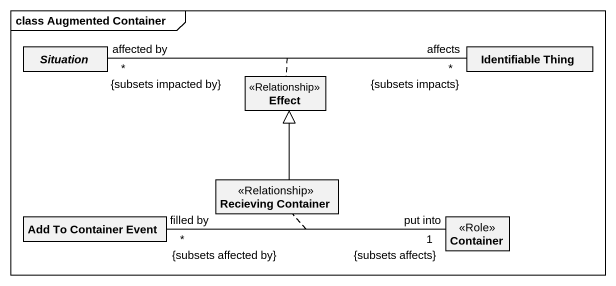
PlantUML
@startuml
mainframe class Augmented Container
hide circle
hide empty members
abstract class Situation
class "Identifiable Thing" as Identifiable_Thing
class Effect <<Relationship>>
class "Recieving Container" as Recieving_Container <<Relationship>>
class "Add To Container Event" as Add_To_Container_Event
class Container <<Role>>
Situation "affected by\n*\n{subsets impacted by}" -right- "affects\n*\n{subsets impacts}" Identifiable_Thing
(Situation, Identifiable_Thing) .. Effect
Recieving_Container -up-|> Effect
Add_To_Container_Event "filled by\n*\n{subsets affected by}" -right- "put into\n1\n{subsets affects}" Container
(Add_To_Container_Event, Container) .. Recieving_Container
@enduml
